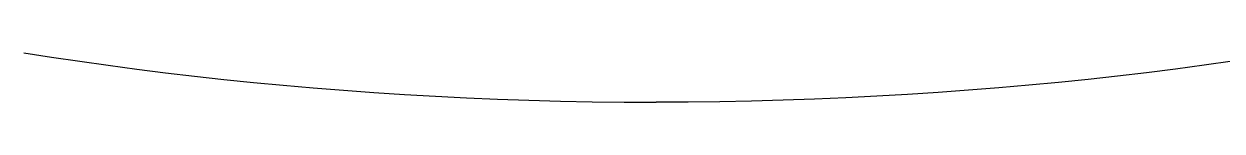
# Model space of a CAD drawing. Extents: x -13345 to 10098, y -1643 to 9113.
# Drawn here: x -8299.818 to -8295.982, y 116.713 to 116.872 of the extents above; entities that cross this region are included whole.
import ezdxf

# ---------------------------------------------------------------- set-up
doc = ezdxf.new("R2010")
doc.units = 0
doc.header["$LTSCALE"] = 192
doc.header["$MEASUREMENT"] = 0
doc.layers.get('0').update_dxf_attribs({"linetype": 'CONTINUOUS'})
doc.layers.add('UTILITIES-PLUMB', color=2, linetype='CONTINUOUS')

# ---------------------------------------------------------------- blocks, each defined once
blk = doc.blocks.new('DrinkingFountain')
for points in [[(-11.1305, -3.0688), (-11.0397, -3.056), (-10.9481, -3.0438), (-10.8557, -3.0321), (-10.7626, -3.0211), (-10.6687, -3.0106), (-10.5741, -3.0008), (-10.4787, -2.9917), (-10.3827, -2.9832), (-10.2859, -2.9754), (-10.1885, -2.9682), (-10.0904, -2.9618), (-9.9917, -2.9561), (-9.8923, -2.9511), (-9.7924, -2.9469), (-9.6919, -2.9434), (-9.5909, -2.9407), (-9.4893, -2.9388), (-9.3873, -2.9376), (-9.2849, -2.9373)], [(-7.26, -3.0961), (-7.3493, -3.0822), (-7.4393, -3.0688), (-7.5302, -3.056), (-7.6218, -3.0438), (-7.7141, -3.0321), (-7.8073, -3.0211), (-7.9011, -3.0106), (-7.9958, -3.0008), (-8.0911, -2.9917), (-8.1872, -2.9832), (-8.2839, -2.9754), (-8.3814, -2.9682), (-8.4794, -2.9618), (-8.5782, -2.9561), (-8.6775, -2.9511), (-8.7775, -2.9469), (-8.878, -2.9434), (-8.979, -2.9407), (-9.0805, -2.9388), (-9.1825, -2.9376), (-9.2849, -2.9373)]]:
    blk.add_lwpolyline(points)

msp = doc.modelspace()

# ---------------------------------------------------------------- block references
at = {"layer": 'UTILITIES-PLUMB', "rotation": 180}
msp.add_blockref('DrinkingFountain', (-8307.079, 113.7759), dxfattribs=at)

doc.saveas('drawing.dxf')
